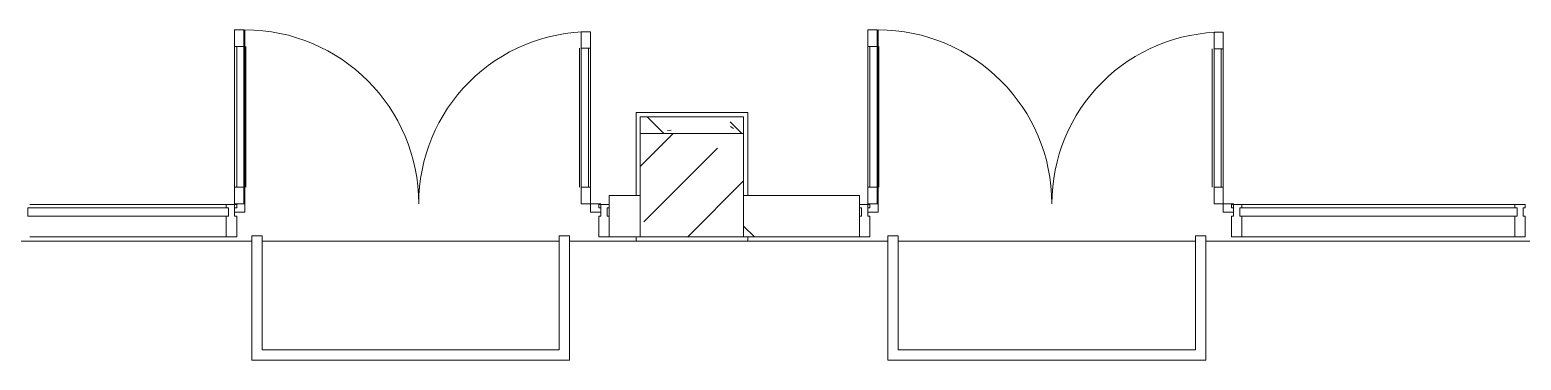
# Model space of a CAD drawing. Header units: millimetres. Extents: x -4185 to 186529, y -8553 to 29097.
# Drawn here: x 162118 to 169328, y 12805 to 14400 of the extents above; entities that cross this region are included whole.
import ezdxf

# ---------------------------------------------------------------- set-up
doc = ezdxf.new("R2010")
doc.units = ezdxf.units.MM
for name, color, linetype, lineweight, true_color in [('A-DETL-GENF-6', 7, 'Continuous', 5, 0xaaaaaa), ('A-DOOR-3', 7, 'Continuous', 5, 0xaaaaaa), ('A-FLOR-1', 7, 'Continuous', 5, 0xaaaaaa), ('I-WALL-5', 7, 'Continuous', 5, 0x787878)]:
    doc.layers.add(name, color=color, linetype=linetype, lineweight=lineweight, true_color=true_color)
for name, color, linetype, lineweight in [('A-GLAZ-CURT-2', 7, 'Continuous', 5), ('A-GLAZ-CWMG-2', 7, 'Continuous', 5), ('I-WALL-3', 7, 'Continuous', 5), ('S-COLS-2', 7, 'Continuous', 5)]:
    doc.layers.add(name, color=color, linetype=linetype, lineweight=lineweight)

# ---------------------------------------------------------------- blocks, each defined once
blk = doc.blocks.new('Дверь_Витражная_остекление_ - ВВ-11 остекление-32352627-1_10_1_птичка')
at = {"layer": 'A-DETL-GENF-6'}
for p, q in [((-790.5, -20), (-835.5, -20)), ((-835.5, -851), (-835.5, -20)), ((-790.5, -20), (-835.5, -20)), ((-835.5, -20), (-835.5, -851)), ((-790.5, -851), (-790.5, -20)), ((-790.5, -851), (-790.5, -20)), ((840.5, -860), (840.5, -20)), ((840.5, -20), (840.5, -860)), ((885.5, -860), (885.5, -20)), ((885.5, -860), (885.5, -20)), ((-835.5, -100), (-790.5, -100)), ((-825.5, -771), (-825.5, -100)), ((-781.5, -771), (-781.5, -100)), ((831.5, -780), (831.5, -100)), ((885.5, -100), (840.5, -100)), ((875.5, -780), (875.5, -100)), ((-835.5, -771), (-790.5, -771)), ((885.5, -780), (840.5, -780)), ((-835.5, -851), (-790.5, -851)), ((-835.5, -851), (-790.5, -851)), ((885.5, -860), (840.5, -860)), ((840.5, -860), (885.5, -860))]:
    blk.add_line(p, q, dxfattribs=at)
at = {"layer": 'A-DOOR-3'}
for p, q in [((-885.5, 20), (-835.5, 20)), ((-885.5, -20), (-885.5, 20)), ((-835.5, 20), (-835.5, -20)), ((835.5, 20), (885.5, 20)), ((835.5, -20), (835.5, 20)), ((885.5, 20), (885.5, -20)), ((-835.5, -20), (-885.5, -20)), ((-835.5, -851), (-835.5, -20)), ((835.5, -860), (835.5, -20)), ((885.5, -20), (835.5, -20))]:
    blk.add_line(p, q, dxfattribs=at)
for centre, radius, start, end in [((-835.5, -20), 831, 270, 0), ((835.5, -20), 840, 180, 270)]:
    blk.add_arc(centre, radius, start, end, dxfattribs=at)
blk = doc.blocks.new('Системная панель - Стекло - 40мм-32352622-1_10_1_птичка')
at = {"layer": 'A-GLAZ-CURT-2'}
for p, q in [((485, 40), (-485, 40)), ((-485, 40), (-485, 0)), ((-485, 0), (485, 0)), ((485, 0), (485, 40))]:
    blk.add_line(p, q, dxfattribs=at)
blk = doc.blocks.new('Прямоугольный импост - Импост структурный с накладкой - 160мм Темный-32352618-1_10_1_птичка')
at = {"layer": 'A-GLAZ-CWMG-2'}
for p, q in [((102599, 13557), (103549, 13557)), ((102599, 13400), (103549, 13400))]:
    blk.add_line(p, q, dxfattribs=at)
blk = doc.blocks.new('Прямоугольный импост - Импост структурный с накладкой - 160мм Темный-V194-1_10_1_птичка')
at = {"layer": 'A-GLAZ-CWMG-2'}
for p, q in [((-25, 0), (-25, 17)), ((-25, 17), (25, 17)), ((-15, 0), (-25, 0)), ((-15, -40), (-15, 0)), ((25, 0), (15, 0)), ((15, 0), (15, -40)), ((25, 17), (25, 0)), ((-25, -140), (-25, -40)), ((-25, -40), (-15, -40)), ((15, -40), (25, -40)), ((25, -40), (25, -140)), ((25, -140), (-25, -140))]:
    blk.add_line(p, q, dxfattribs=at)
blk = doc.blocks.new('Прямоугольный импост - Импост структурный с накладкой - 160мм Темный-32310142-1_10_1_птичка')
at = {"layer": 'A-GLAZ-CWMG-2'}
for p, q in [((-50, 0), (-50, 17)), ((-50, 17), (0, 17)), ((-40, 0), (-50, 0)), ((-40, -40), (-40, 0)), ((0, 0), (-10, 0)), ((-10, 0), (-10, -40)), ((0, 17), (0, 0)), ((-50, -140), (-50, -40)), ((-50, -40), (-40, -40)), ((-10, -40), (0, -40)), ((0, -40), (0, -140)), ((0, -140), (-50, -140))]:
    blk.add_line(p, q, dxfattribs=at)
blk = doc.blocks.new('Прямоугольный импост - Импост структурный с накладкой - 160мм Темный-32354018-1_10_1_птичка')
at = {"layer": 'A-GLAZ-CWMG-2'}
for p, q in [((108459, 13557), (109779, 13557)), ((108459, 13400), (109779, 13400))]:
    blk.add_line(p, q, dxfattribs=at)
blk = doc.blocks.new('Дверь_Витражная_остекление_ - ВВ-12 остекление-32353611-1_10_1_птичка')
at = {"layer": 'A-DETL-GENF-6'}
for p, q in [((-789.5, -20), (-834.5, -20)), ((-834.5, -849), (-834.5, -20)), ((-789.5, -20), (-834.5, -20)), ((-834.5, -20), (-834.5, -849)), ((-789.5, -849), (-789.5, -20)), ((-789.5, -849), (-789.5, -20)), ((839.5, -860), (839.5, -20)), ((839.5, -20), (839.5, -860)), ((884.5, -860), (884.5, -20)), ((884.5, -860), (884.5, -20)), ((-834.5, -100), (-789.5, -100)), ((-824.5, -769), (-824.5, -100)), ((-780.5, -769), (-780.5, -100)), ((830.5, -780), (830.5, -100)), ((884.5, -100), (839.5, -100)), ((874.5, -780), (874.5, -100)), ((-834.5, -769), (-789.5, -769)), ((884.5, -780), (839.5, -780)), ((-834.5, -849), (-789.5, -849)), ((-834.5, -849), (-789.5, -849)), ((884.5, -860), (839.5, -860)), ((839.5, -860), (884.5, -860))]:
    blk.add_line(p, q, dxfattribs=at)
at = {"layer": 'A-DOOR-3'}
for p, q in [((-884.5, 20), (-834.5, 20)), ((-884.5, -20), (-884.5, 20)), ((-834.5, 20), (-834.5, -20)), ((834.5, 20), (884.5, 20)), ((834.5, -20), (834.5, 20)), ((884.5, 20), (884.5, -20)), ((-834.5, -20), (-884.5, -20)), ((-834.5, -849), (-834.5, -20)), ((834.5, -860), (834.5, -20)), ((884.5, -20), (834.5, -20))]:
    blk.add_line(p, q, dxfattribs=at)
for centre, radius, start, end in [((-834.5, -20), 829, 270, 0), ((834.5, -20), 840, 180, 270)]:
    blk.add_arc(centre, radius, start, end, dxfattribs=at)
blk = doc.blocks.new('Системная панель - Стекло - 40мм-32353599-1_10_1_птичка')
at = {"layer": 'A-GLAZ-CURT-2'}
for p, q in [((670, 40), (-670, 40)), ((-670, 40), (-670, 0)), ((-670, 0), (670, 0)), ((670, 0), (670, 40))]:
    blk.add_line(p, q, dxfattribs=at)
blk = doc.blocks.new('Прямоугольный импост - Импост структурный с накладкой - 160мм Темный-30755595-1_10_1_птичка')
at = {"layer": 'A-GLAZ-CWMG-2'}
for p, q in [((0, 17), (-50, 17)), ((-50, 17), (-50, 0)), ((-50, 0), (-40, 0)), ((-40, 0), (-40, -40)), ((-10, -40), (-10, 0)), ((-10, 0), (0, 0)), ((0, 0), (0, 17)), ((-40, -40), (-50, -40)), ((-50, -40), (-50, -140)), ((0, -40), (-10, -40)), ((0, -140), (0, -40)), ((-50, -140), (0, -140))]:
    blk.add_line(p, q, dxfattribs=at)
blk = doc.blocks.new('Прямоугольный импост - Импост структурный с накладкой - 160мм Темный-V253-1_10_1_птичка')
at = {"layer": 'A-GLAZ-CWMG-2'}
for p, q in [((0, 17), (-50, 17)), ((-50, 17), (-50, 0)), ((-50, 0), (-40, 0)), ((-40, 0), (-40, -40)), ((-10, -40), (-10, 0)), ((-10, 0), (0, 0)), ((0, 0), (0, 17)), ((-40, -40), (-50, -40)), ((-50, -40), (-50, -140)), ((0, -40), (-10, -40)), ((0, -140), (0, -40)), ((-50, -140), (0, -140))]:
    blk.add_line(p, q, dxfattribs=at)

msp = doc.modelspace()

# ---------------------------------------------------------------- hatches: boundary and pattern name
at = {"layer": 'I-WALL-3'}
h = msp.add_hatch(dxfattribs=at)
h.set_pattern_fill('FP_108', color=256, style=0, pattern_type=2)
h.set_pattern_definition([(135, (59518.7, 0), (-353.5534, -353.5534), [])])
h.paths.add_polyline_path([(165001.6, 13400), (165068.7, 13400), (165068.7, 13600), (164918.7, 13600), (164918.7, 13400)])
h.paths.add_polyline_path([(170068.7, 13400), (170068.7, 13600), (169347.7, 13600), (169348.7, 13400), (170002.5, 13400)])
h.paths.add_polyline_path([(165568.7, 13400), (166128.7, 13400), (166128.7, 13600), (165568.7, 13600)])
h.paths.add_polyline_path([(160707.7, 13400), (160916.7, 13400), (160916.7, 13600), (160618.7, 13600), (160618.7, 13400), (160696.7, 13400)])
at = {"layer": 'I-WALL-5'}
h = msp.add_hatch(dxfattribs=at)
h.set_pattern_fill('FP_120', color=256, style=0, pattern_type=2)
h.set_pattern_definition([(135, (59518.7, 0), (-377.1708, -377.1708), [533.4, -88.9, 17.78, -88.9]), (135, (59518.7, 376.94), (-377.1708, -377.1708), []), (50, (59518.7, 0), (637.6445, -55.7866), [66.675, -733.425]), (355, (59518.7, 0), (-123.3494, 668.6992), [53.34, -586.74]), (100.451, (59571.8, -4.65), (514.299, 612.908), [56.665, -623.315]), (46.184, (59518.7, 177.8), (948.7764, -147.1497), [100.012, -1100.137]), (96.636, (59597.7, 165.5), (830.909, 865.997), [84.998, -934.973]), (351.184, (59518.7, 177.8), (830.918, 865.988), [80.01, -880.11]), (21, (59607.6, 133.35), (530.6506, -357.9283), [66.675, -733.425]), (326, (59607.6, 133.35), (216.308, 644.6585), [53.34, -586.74]), (71.451, (59651.8, 103.5), (746.9596, 286.7243), [56.665, -623.315]), (37.5, (59518.68, 0), (10.81053, 295.9426), [16.764, -562.864, 16.764, -578.866, -588.962]), (37.5, (59518.68, 0), (10.81053, 295.9426), [-1175.258, 16.764, -572.198]), (7.5, (59518.68, 0), (233.8692, 350.6318), [16.764, -322.834, 16.764, -549.529, -224.472]), (7.5, (59518.68, 0), (233.8692, 350.6318), [-905.891, 16.764, -207.708]), (327.5, (59320.43, 0), (474.5678, -20.0513), [16.764, -205.486, 16.764, -676.656, -920.115]), (327.5, (59320.43, 0), (474.5678, -20.0513), [-915.67, 16.764, -903.351]), (317.5, (59231.53, 0), (518.4522, 88.9934), [16.764, -272.161, 16.764, -443.738, -653.415]), (317.5, (59231.53, 0), (518.4522, 88.9934), [-749.427, 16.764, -636.651])])
h.paths.add_polyline_path([(165068.7, 13900), (165568.7, 13900), (165568.7, 13980), (165068.7, 13980)])
at = {"layer": 'S-COLS-2'}
h = msp.add_hatch(dxfattribs=at)
h.set_pattern_fill('FP_90', color=256, style=0, pattern_type=2)
h.set_pattern_definition([(45, (59518.7, 0), (-285.1231, 285.1231), []), (45, (59803.8, 0), (-285.1231, 285.1231), [504.031, -100.806, 16.764, -84.042])])
h.paths.add_polyline_path([(165355.1, 13400), (165568.7, 13400), (165568.7, 13900), (165068.7, 13900), (165068.7, 13400)])

# ---------------------------------------------------------------- linework, layer by layer
at = {"layer": 'A-FLOR-1'}
for p, q in [((165048.7, 13600), (165048.7, 14000)), ((165048.7, 14000), (165588.7, 14000)), ((165588.7, 14000), (165588.7, 13600)), ((159308.7, 13380), (163190.3, 13380)), ((163240.3, 13404.6), (163190.3, 13404.6)), ((163190.3, 13404.6), (163190.3, 12804.6)), ((163240.3, 12854.6), (163240.3, 13404.6)), ((164677.5, 13380), (163240.3, 13380)), ((164727.5, 13404.6), (164677.5, 13404.6)), ((164677.5, 13404.6), (164677.5, 12854.6)), ((164727.5, 12804.6), (164727.5, 13404.6)), ((164727.5, 13380), (165588.7, 13380)), ((165048.7, 13380), (165048.7, 13400)), ((165588.7, 13400), (165588.7, 13380)), ((165588.7, 13380), (166265.3, 13380)), ((166315.3, 13404.6), (166265.3, 13404.6)), ((166265.3, 13404.6), (166265.3, 12804.6)), ((166315.3, 12854.6), (166315.3, 13404.6)), ((167752.5, 13380), (166315.3, 13380)), ((167802.5, 13404.6), (167752.5, 13404.6)), ((167752.5, 13404.6), (167752.5, 12854.6)), ((167802.5, 12804.6), (167802.5, 13404.6)), ((167802.5, 13380), (170588.7, 13380)), ((164677.5, 12854.6), (163240.3, 12854.6)), ((167752.5, 12854.6), (166315.3, 12854.6)), ((163190.3, 12804.6), (164727.5, 12804.6)), ((166265.3, 12804.6), (167802.5, 12804.6))]:
    msp.add_line(p, q, dxfattribs=at)
at = {"layer": 'I-WALL-3'}
for p, q in [((165568.7, 13980), (165068.7, 13980)), ((165068.7, 13980), (165068.7, 13900)), ((165568.7, 13900), (165568.7, 13980)), ((165068.7, 13900), (165568.7, 13900)), ((165068.7, 13600), (164918.7, 13600)), ((164918.7, 13600), (164918.7, 13400)), ((165068.7, 13400), (165068.7, 13600)), ((166128.7, 13600), (165568.7, 13600)), ((165568.7, 13600), (165568.7, 13400)), ((166128.7, 13400), (166128.7, 13600)), ((164918.7, 13400), (165068.7, 13400)), ((165568.7, 13400), (166128.7, 13400))]:
    msp.add_line(p, q, dxfattribs=at)
at = {"layer": 'S-COLS-2'}
for p, q in [((165568.7, 13900), (165068.7, 13900)), ((165068.7, 13900), (165068.7, 13600)), ((165568.7, 13600), (165568.7, 13900)), ((165068.7, 13600), (165068.7, 13400)), ((165568.7, 13400), (165568.7, 13600)), ((165068.7, 13400), (165568.7, 13400))]:
    msp.add_line(p, q, dxfattribs=at)

# ---------------------------------------------------------------- block references
at = {"layer": 'A-DOOR-3', "rotation": 180}
for name, p in [('Дверь_Витражная_остекление_ - ВВ-11 остекление-32352627-1_10_1_птичка', (163993.2, 13540)), ('Дверь_Витражная_остекление_ - ВВ-12 остекление-32353611-1_10_1_птичка', (167053.2, 13540))]:
    msp.add_blockref(name, p, dxfattribs=at)
at = {"layer": 'A-GLAZ-CURT-2', "rotation": 180}
for name, p in [('Системная панель - Стекло - 40мм-32352622-1_10_1_птичка', (162592.7, 13540)), ('Системная панель - Стекло - 40мм-32353599-1_10_1_птичка', (168637.7, 13540))]:
    msp.add_blockref(name, p, dxfattribs=at)
at = {"layer": 'A-GLAZ-CWMG-2'}
for name, p in [('Прямоугольный импост - Импост структурный с накладкой - 160мм Темный-32352618-1_10_1_птичка', (59518.7, 0)), ('Прямоугольный импост - Импост структурный с накладкой - 160мм Темный-V253-1_10_1_птичка', (164918.7, 13540)), ('Прямоугольный импост - Импост структурный с накладкой - 160мм Темный-32354018-1_10_1_птичка', (59518.7, 0)), ('Прямоугольный импост - Импост структурный с накладкой - 160мм Темный-30755595-1_10_1_птичка', (169347.7, 13540))]:
    msp.add_blockref(name, p, dxfattribs=at)
at = {"layer": 'A-GLAZ-CWMG-2', "extrusion": (0, 0, -1)}
for name, p in [('Прямоугольный импост - Импост структурный с накладкой - 160мм Темный-V194-1_10_1_птичка', (-163092.7, 13540)), ('Прямоугольный импост - Импост структурный с накладкой - 160мм Темный-32310142-1_10_1_птичка', (-166128.7, 13540)), ('Прямоугольный импост - Импост структурный с накладкой - 160мм Темный-V194-1_10_1_птичка', (-167952.7, 13540))]:
    msp.add_blockref(name, p, dxfattribs=at)

doc.saveas('drawing.dxf')
